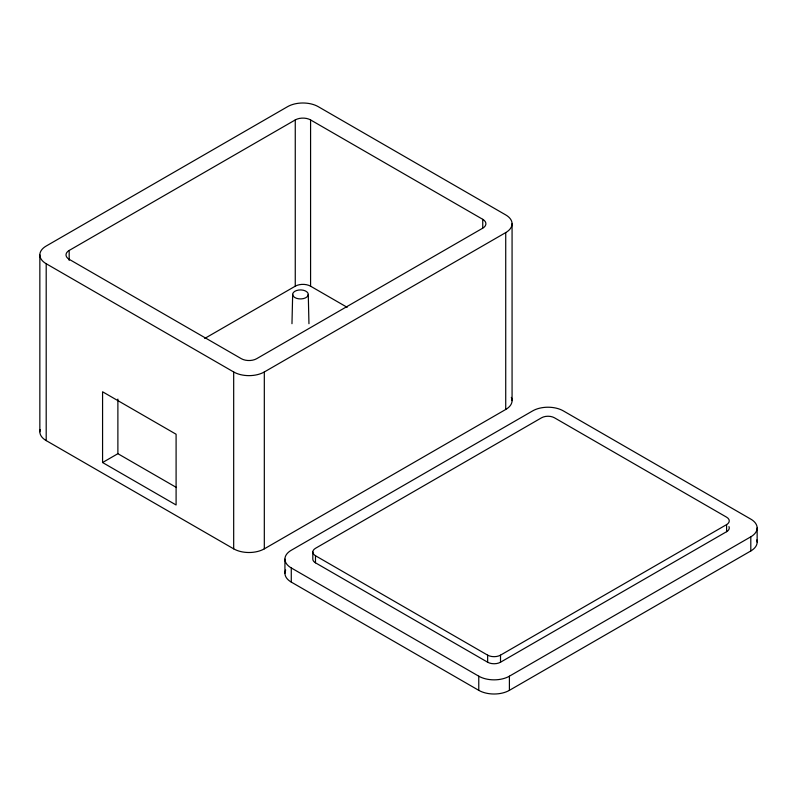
<?xml version="1.0" encoding="UTF-8"?>
<svg xmlns="http://www.w3.org/2000/svg" width="797" height="797" viewBox="0 0 797 797"><rect width="100%" height="100%" fill="white"/><g stroke="black" fill="none" stroke-linecap="round" stroke-linejoin="round"><path stroke-width="1.2" d="M291.971 323.702L292.668 294.422M69.17 250.457L295.259 119.929A10.829 6.256 0 0 1 310.581 119.929L482.743 219.324A10.829 6.256 0 0 1 482.743 228.171L256.654 358.7A10.829 6.256 0 0 1 241.342 358.7L69.17 259.304A10.829 6.256 0 0 1 69.17 250.457L69.17 260.38M204.719 338.456L295.259 286.193A10.829 6.256 0 0 1 310.581 286.193L347.163 307.313M102.574 462.529L176.097 504.979L176.097 434.235L102.574 391.785L102.574 462.529L117.886 453.692L176.496 487.525M46.196 263.727L233.68 371.97A21.658 12.503 0 0 0 264.315 371.97L505.726 232.594A21.658 12.503 0 0 0 505.726 214.911L318.232 106.659A21.658 12.503 0 0 0 287.597 106.659L46.196 246.034A21.658 12.503 0 0 0 46.196 263.727L46.196 440.602L233.68 548.844A21.658 12.503 0 0 0 264.315 548.844L505.726 409.469A21.658 12.503 0 0 0 511.325 397.384M315.482 555.738L487.644 655.144A9.096 5.25 0 0 0 500.516 655.144L726.605 524.605A9.096 5.25 0 0 0 726.605 517.183L554.433 417.777A9.096 5.25 0 0 0 541.571 417.777L315.482 548.306A9.096 5.25 0 0 0 315.482 555.738L315.482 562.812L487.644 662.217A9.096 5.25 0 0 0 500.516 662.217L726.605 531.689A9.096 5.25 0 0 0 728.956 526.608M291.274 567.942L478.768 676.185A21.658 12.503 0 0 0 509.403 676.185L750.804 536.809A21.658 12.503 0 0 0 750.804 519.126L563.32 410.883A21.658 12.503 0 0 0 532.685 410.883L291.274 550.259A21.658 12.503 0 0 0 291.274 567.942L291.274 582.089L478.768 690.341A21.658 12.503 0 0 0 509.403 690.341L750.804 550.966A21.658 12.503 0 0 0 756.821 539.948M308.27 294.422A7.801 4.503 0 0 1 296.564 298.327A7.801 4.503 0 0 1 296.564 290.526A7.801 4.503 0 0 1 308.27 294.422L308.957 323.702M757.15 527.973L757.15 542.119M750.804 536.809L750.804 550.966M726.605 524.605L726.605 531.689M512.072 223.748L512.072 400.622M509.403 676.185L509.403 690.341M505.726 232.594L505.726 409.469M500.516 655.144L500.516 662.217M487.644 655.144L487.644 662.217M482.743 219.324L482.743 228.012M478.768 676.185L478.768 690.341M312.813 552.022L312.813 559.096A9.096 5.25 0 0 0 315.482 562.812M310.581 119.929L310.581 286.193M295.259 119.929L295.259 286.193M284.928 559.096L284.928 573.252M264.315 371.97L264.315 548.844M233.68 371.97L233.68 548.844M117.886 399.078L117.886 453.692M39.85 254.881L39.85 431.755M46.196 440.602A21.658 12.503 0 0 1 40.179 429.583M291.274 582.089A21.658 12.503 0 0 1 285.675 570.014"/></g></svg>
